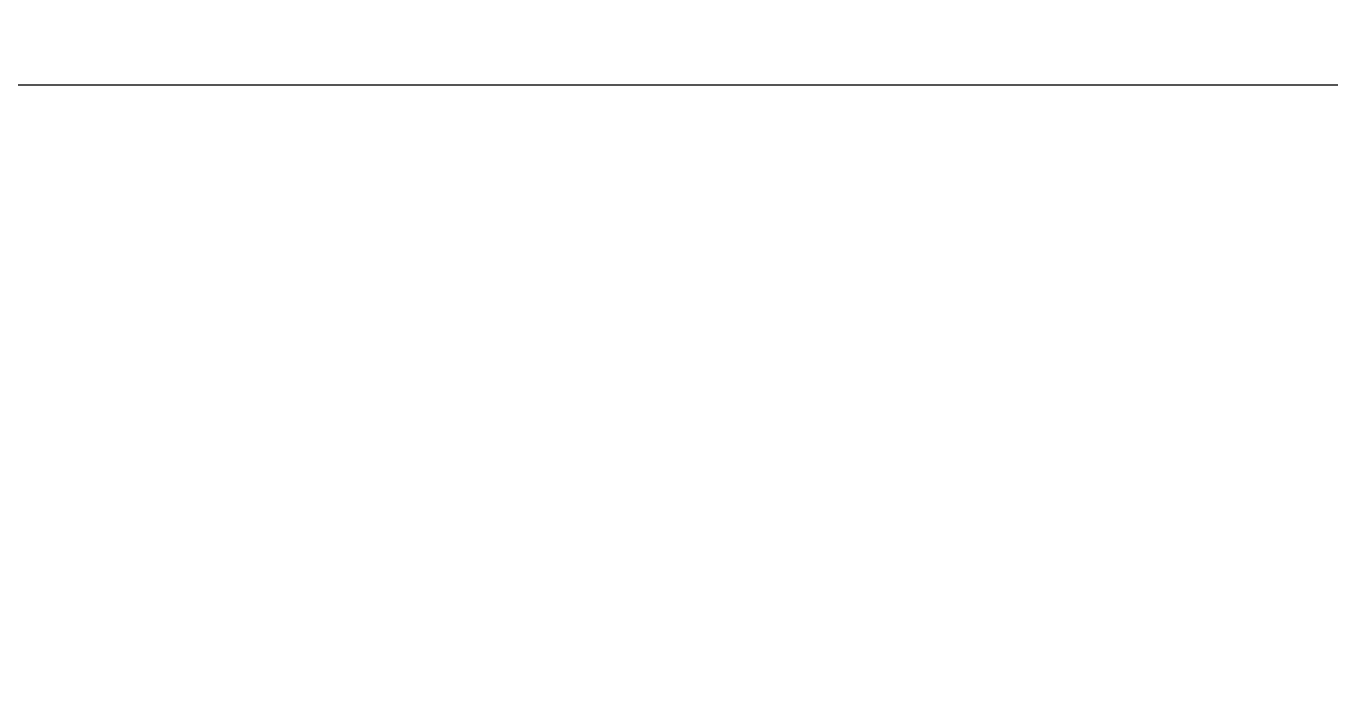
# Model space of a CAD drawing. Extents: x 6534 to 7663, y 0 to 827.
# Drawn here: x 6675 to 6682.86, y 658.84 to 662.84 of the extents above; entities that cross this region are included whole.
import ezdxf

# ---------------------------------------------------------------- set-up
doc = ezdxf.new("R2010")
doc.units = 0
doc.header["$LTSCALE"] = 30
doc.header["$MEASUREMENT"] = 0
doc.header["$PDMODE"] = 3
doc.header["$PDSIZE"] = -10
doc.layers.get('0').update_dxf_attribs({"linetype": 'CONTINUOUS'})
doc.layers.get('DEFPOINTS').update_dxf_attribs({"linetype": 'CONTINUOUS'})
doc.styles.add('Daelim Dimension', font='NanumGothic.ttf')
doc.dimstyles.new('DEFAULT', dxfattribs={"dimscale": 2, "dimtxt": 2, "dimasz": 2, "dimexe": 0, "dimexo": 2, "dimgap": 1, "dimtad": 1, "dimdec": 1, "dimzin": 9, "dimdsep": 46, "dimtxsty": 'Daelim Dimension', "dimcen": 0.5, "dimclrd": 252, "dimclre": 252, "dimclrt": 3, "dimadec": 1, "dimazin": 0, "dimtfac": 1, "dimtdec": 1, "dimtix": 1, "dimtmove": 0, "dimatfit": 3, "dimfxl": 1, "dimtolj": 1, "dimtzin": 1, "dimlwd": 9, "dimlwe": 9, "dimarcsym": 0})

# ---------------------------------------------------------------- blocks, each defined once
blk = doc.blocks.new('*D12')
at = {"color": 5, "lineweight": 9, "ltscale": 0.5, "transparency": 16777216}
for p, q in [((6697.1314, 724.655), (6684.3255, 724.655)), ((6686.3255, 666.4855), (6686.3255, 720.655)), ((6697.1314, 662.4855), (6684.3255, 662.4855))]:
    blk.add_line(p, q, dxfattribs=at)
at = {"color": 5, "ltscale": 0.5, "transparency": 16777216}
for points in [[(6685.6588, 720.655), (6686.9922, 720.655), (6686.3255, 724.655)], [(6685.6588, 666.4855), (6686.9922, 666.4855), (6686.3255, 662.4855)]]:
    blk.add_solid(points, dxfattribs=at)
at = {"layer": 'DEFPOINTS', "color": 0, "ltscale": 0.5, "transparency": 16777216}
for p in [(6686.3255, 724.655), (6701.1314, 724.655), (6701.1314, 662.4855)]:
    blk.add_point(p, dxfattribs=at)
at = {"color": 7, "ltscale": 0.5, "transparency": 16777216, "insert": (6678.882, 693.5703), "char_height": 10, "attachment_point": 5, "rotation": 90, "style": 'Daelim Dimension'}
blk.add_mtext('\\A1;62', dxfattribs=at)
blk = doc.blocks.new('*D13')
at = {"color": 5, "lineweight": 9, "ltscale": 0.5, "transparency": 16777216}
for p, q in [((6697.1314, 662.4855), (6653.9954, 662.4855)), ((6655.9954, 658.4855), (6655.9954, 571.4761)), ((6702.4314, 567.4761), (6653.9954, 567.4761))]:
    blk.add_line(p, q, dxfattribs=at)
at = {"color": 5, "ltscale": 0.5, "transparency": 16777216}
for points in [[(6655.3287, 658.4855), (6656.662, 658.4855), (6655.9954, 662.4855)], [(6655.3287, 571.4761), (6656.662, 571.4761), (6655.9954, 567.4761)]]:
    blk.add_solid(points, dxfattribs=at)
at = {"layer": 'DEFPOINTS', "color": 0, "ltscale": 0.5, "transparency": 16777216}
for p in [(6701.1314, 662.4855), (6655.9954, 567.4761), (6706.4314, 567.4761)]:
    blk.add_point(p, dxfattribs=at)
at = {"color": 7, "ltscale": 0.5, "transparency": 16777216, "insert": (6648.5519, 614.9808), "char_height": 10, "attachment_point": 5, "rotation": 90, "style": 'Daelim Dimension'}
blk.add_mtext('\\A1;95', dxfattribs=at)

msp = doc.modelspace()

# ---------------------------------------------------------------- dimensions: what is measured, and where the dimension line sits
at = {"color": 5, "ltscale": 0.5}
for base, p2, picture, middle in [((6686.3255, 724.655), (6701.1314, 724.655), '*D12', (6678.882, 693.5703)), ((6655.9954, 567.4761), (6706.4314, 567.4761), '*D13', (6648.5519, 614.9808))]:
    dim = msp.add_linear_dim(base=base, p1=(6701.1314, 662.4855), p2=p2, angle=90, dimstyle='DEFAULT', override={"dimtxt": 5, "dimexe": 1, "dimdec": 0, "dimclrd": 5, "dimclre": 5, "dimclrt": 7}, dxfattribs=at)
    dim.commit()
    dim.dimension.update_dxf_attribs({"geometry": picture, "text_midpoint": middle})

doc.saveas('drawing.dxf')
